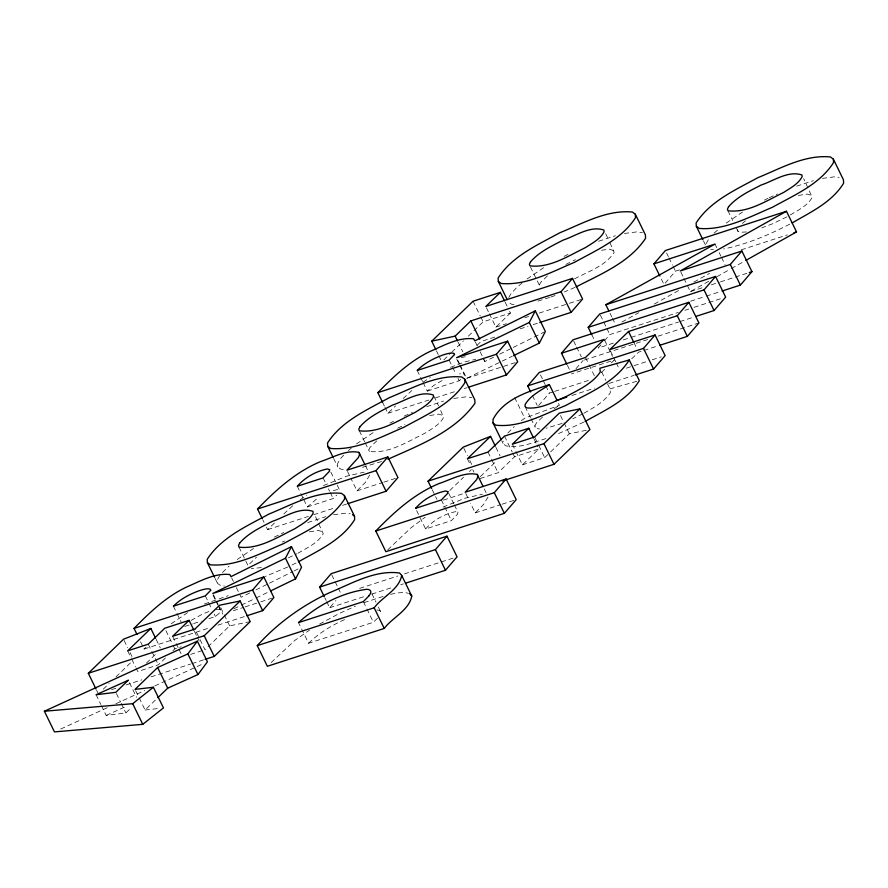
<?xml version="1.0" encoding="UTF-8"?>
<svg xmlns="http://www.w3.org/2000/svg" width="888" height="888" viewBox="0 0 888 888"><rect width="100%" height="100%" fill="white"/><g stroke="black" fill="none" stroke-linecap="round" stroke-linejoin="round"><path stroke-width="0.67" stroke-dasharray="4.44 3.33" d="M545.942 438.572C533.022 442.524 519.336 448.74 505.616 445.787L503.052 443.434L503.13 441.059M454.401 505.006L457.953 512.287L457.542 514.196L451.426 520.612L425.607 528.971L415.54 508.325M369.708 475.069L365.356 482.373L356.987 490.853L351.06 478.699M487.967 497.114L483.616 504.417L475.247 512.898L470.507 503.185M219.802 575.424L217.271 580.008L217.482 583.349L220.457 585.458L224.52 586.047M508.802 297.569L510.7 294.128L515.995 288.3L522.965 282.173M706.204 243.623L708.735 239.039M218.37 606.104L220.746 610.955L218.803 613.675L215.396 616.516L207.737 618.991M576.001 368.698L583.116 360.439M679.42 269.897L675.468 271.173L663.991 284.504L660.439 277.223M326.729 601.676L329.681 607.747L335.919 600.521M538.672 405.494L549.35 393.106L553.302 391.819M600.954 344.91L598.29 348.007L615.395 342.468M604.517 340.781L609.856 334.587L678.277 312.432M249.695 563.78L256.51 557.187M222.444 572.505L229.071 566.1M343.645 455.189L340.115 459.074L337.584 463.658L337.806 467.01L340.781 469.119L344.844 469.708M507.814 433.078L514.274 426.595M377.456 618.181L373.415 622.266L308.58 643.267L298.501 622.61M303.796 499.633L307.348 506.915L318.359 497.491M425.607 528.971C433.344 520.157 444.111 514.008 455.577 511.666L457.953 512.287M140.559 641.758L144.111 649.039L146.021 647.197M266.411 527.206L267.599 529.637L276.168 521.345M283.794 513.974L292.74 505.749M384.959 407.215L387.912 413.286L395.537 405.916M403.163 398.546L411.821 390.542M103.274 689.188L109.146 683.505M115.995 676.889L131.646 661.749M443.778 359.929L450.66 353.269M451.648 352.314L463.458 340.892M468.376 336.13L483.15 321.856L510.434 313.02L508.069 308.158M423.121 382.595L427.272 391.097L433.921 385.337L443.29 379.831M146.431 663.103L157.043 652.835M476.989 345.365L480.919 341.569L497.902 336.064M489.355 313.753L495.87 327.106L510.434 313.02M135.975 667.854L137.751 671.495L158.353 664.823L166.112 657.32M172.894 650.76L174.836 648.884L181.241 646.808M307.348 506.915L333.166 498.557L336.685 495.16M101.421 705.683L106.16 715.395L125.885 712.964L131.624 707.403M250.194 621.644L229.648 625.862L204.973 649.727L194.894 629.081M139.172 697.879L145.099 710.023L156.887 698.623M271.217 662.537L294.827 640.392L309.435 630.203M387.767 549.839L411 527.805L425.13 517.238M449.85 490.465L463.547 477.222M469.419 471.539L471.373 469.652M480.375 476.601L496.769 460.739M308.58 643.267C319.558 632.445 333.089 624.553 347.153 618.437M601.454 372.427L605.405 368.609M611.321 362.892L614.274 360.029L571.55 373.859M480.053 478.565L498.068 472.727L514.563 456.776L538.883 448.906L537.107 445.265M631.701 358.83L638.605 352.159L642.557 350.871M515.884 451.493L522.399 464.846L538.883 448.906M522.399 464.846L544.688 457.631L549.628 452.858M550.616 451.903L569.375 433.766L589.921 429.548M348.396 450.627L351.382 448.007M714.019 233.211L719.003 228.838M547.419 275.891L540.592 282.484L539.46 284.859L539.982 286.48L529.903 265.834M376.834 440.837L370.007 447.441L368.875 449.805L369.397 451.437C389.088 453.935 407.925 441.447 425.152 433.1C431.823 428.715 439.782 424.742 443.589 417.371L439.216 407.137M742.412 223.41L745.454 220.801M427.272 391.097L459.196 380.763L462.604 377.922M542.535 417.049L536.585 422.744L535.142 425.297L535.175 427.217L536.685 428.493L539.538 429.037M171.184 623.798L187.523 612.665M521.423 420.734L524.697 418.193L559.429 405.261L558.252 402.83M527.128 278.954L544.477 267.155M356.543 443.9L373.892 432.112M237.285 559.473L253.579 548.451M726.218 223.077L742.512 212.066M423.043 382.151L430.269 377.567M300.166 499.844L306.86 495.193M554.057 408.735L559.429 405.261M191.12 620.468L202.875 613.863L209.657 611.244M319.591 624.064L339.038 613.586L355.378 606.171M583.915 413.231C593.539 407.592 604.14 402.275 610.367 392.618L609.956 388.9L606.404 381.618M687.401 285.536L690.365 291.608L709.667 280.752M716.905 276.69L730.18 269.231M731.379 268.542L744.655 261.083M621.922 322.055L638.716 312.72M654.312 304.051L680.708 289.388M693.905 282.051L709.501 273.393M790.309 214.963C798.234 210.167 807.581 205.75 812.209 197.336L803.684 178.599M297.924 553.257C306.948 547.852 317.86 543.234 323.265 533.721L314.152 513.775M582.85 413.786L572.804 418.803M789.765 224.153C768.808 234.976 746.764 244.3 723.554 248.973M296.015 563.036L288.855 566.489M564.091 256.388L569.974 253.38M764.479 200.1L768.009 198.29M389.976 423.143L393.506 421.345M274.37 537.085L283.794 532.511M565.856 264.446L571.916 261.405M397.691 428.171L404.928 424.664M583.871 422.089L555.91 434.809M483.683 359.429L484.892 361.505L493.528 357.209M499.7 354.146L512.043 348.029M513.275 347.419L544.133 332.101M249.728 592.962L241.081 597.258L239.305 593.606M255.899 589.91L268.243 583.782M269.475 583.172L292.918 571.528M294.15 570.917L301.565 567.243M460.117 364.99L466.633 378.355L512.243 356.243M233.921 608.735L240.093 605.738M241.325 605.15L254.878 598.579M256.11 597.979L268.442 592.007M574.536 278.854C588.189 271.439 605.35 266.089 614.174 252.425L609.201 240.97M786.868 216.872L772.571 223.765L761.76 227.872M288.4 557.853L296.736 553.835M323.476 485.603L346.831 476.123L364.113 472.183M442.99 507.07L465.09 498.168L482.373 494.228M575.002 287.39L564.391 291.93M287.668 567.032L265.068 576.523M60.739 729.026L108.38 707.192M115.906 703.74L144.744 690.531M154.778 685.936L203.674 663.525M769.186 197.747L777.455 193.961M404.118 416.172L412.387 412.387M573.126 260.795L575.502 259.718M282.218 542.091L284.604 541.014M106.16 715.395L127.195 705.938M450.538 367.288L465.012 361.849L475.735 359.307M204.373 604.018L228.194 595.704M562.104 423.41L546.187 428.249M364.058 602.608L387.024 595.16M549.594 297.469L536.596 301.509M550.871 297.025L555.966 295.227M381.563 461.527L360.983 467.732M598.623 241.247L615.384 235.753M796.658 186.158L813.419 180.664M426.728 406.66L443.545 401.065M307.714 522.555L325.741 516.683M495.87 327.106L506.382 323.709M524.775 317.749L528.715 316.472M539.227 313.076L568.131 303.707M569.441 303.285L581.274 299.456M741.269 249.839L787.323 234.909M520.124 328.871L527.971 326.329M533.2 324.642L538.428 322.943M690.365 291.608L702.153 287.79M711.321 284.826L719.191 282.273M720.501 281.851L749.328 272.516M690.598 301.21L705.005 296.536M706.315 296.115L720.723 291.453M466.633 378.355L517.693 361.827M684.859 310.301L688.811 309.024M694.072 307.326L720.379 298.801M387.912 413.286L428.749 400.066M435.342 397.935L456.421 391.109M464.324 388.544L466.955 387.701M623.287 339.915L629.87 337.784M631.179 337.362L678.554 322.022M679.864 321.6L694.338 316.905M584.437 360.017L647.596 339.571M658.119 336.164L698.912 322.954M643.878 350.449L658.363 345.754M554.623 391.397L588.944 380.286M626.34 368.176L632.8 366.078M634.099 365.667L647.03 361.471M652.203 359.795L661.26 356.865M571.994 395.449L594.361 388.2M608.835 383.516L633.832 375.424M356.987 490.853L382.573 482.561M383.849 482.151L396.647 478.01M267.599 529.637L308.414 516.416M313.675 514.718L334.743 507.892M342.646 505.339L346.598 504.051M443.378 500.111L464.446 493.284M475.247 512.898L500.832 504.617M502.12 504.195L514.907 500.055M184.748 626.44L192.407 623.953M193.684 623.543L201.354 621.067M233.3 610.711L243.778 607.325M245.088 606.904L259.485 602.242M260.795 601.82L272.583 598.001M144.111 649.039L209.979 627.716M217.882 625.152L245.554 616.194M359.673 588.367L397.835 576.012M404.406 573.881L453.091 558.119M329.681 607.747L366.522 595.815M371.795 594.116L391.53 587.723M400.732 584.737L403.374 583.893M190.543 654.4L202.342 650.582M111.555 689.654L118.137 687.523M126.041 684.959L141.836 679.842M151.049 676.867L190.554 664.069M191.875 663.647L203.718 659.806M609.956 388.9L639.316 380.608M261.372 567.576L251.249 568.664M333.333 490.565L337.307 489.621L339.693 490.243L336.141 482.95M461.327 357.587L465.223 356.743M798.323 195.438L807.336 194.084L811.976 195.604M601.542 250.272L609.301 249.173L613.941 250.694M429.703 415.484L438.716 414.13L443.356 415.639M309.39 531.823L318.404 530.469L323.043 531.99M822.455 178.377L835.131 176.756L839.138 177.389M624.419 233.466L637.096 231.846L642.446 232.7M453.835 398.412L466.511 396.792L471.861 397.646M333.522 514.763L346.198 513.142L350.205 513.775M390.62 594.327L397.791 592.873L404.939 592.496L408.491 593.384M145.099 710.023L158.208 708.513M746.464 231.946L740.181 232.279L738.017 231.391L735.053 225.319M710.744 249.273L713.453 249.661M514.063 304.551L511.366 304.162L508.391 302.053M727.938 210.745L732.678 220.468M715.029 244.078L716.805 247.719M719.169 252.581L720.945 256.221M721.544 257.431L725.096 264.724M703.463 240.892L705.827 245.754M680.885 272.172L683.249 277.034M683.849 278.255L686.801 284.327M666.577 252.958L668.353 256.599M668.953 257.809L672.505 265.101M673.093 266.311L675.468 271.173M605.649 233.688L608.613 239.76M633.865 342.435L636.829 348.507M610 313.242L611.777 316.883M612.365 318.093L615.329 324.164M600.377 315.151L606.304 327.306M606.893 328.516L609.856 334.587M610.389 350.838L615.728 361.771M616.316 362.981L619.28 369.053M604.795 340.592L612.498 356.388M591.774 334.654L594.738 340.726M601.664 371.894L605.816 380.397M585.47 357.498L588.433 363.569M589.022 364.79L594.361 375.713M573.648 341.014L576.012 345.865M576.601 347.086L581.34 356.798M567.41 365.356L569.774 370.218M505.106 302.087L507.481 306.948M560.495 415.54L563.447 421.611M564.047 422.832L569.375 433.766M540.459 374.88L542.834 379.742M543.423 380.952L545.199 384.604M545.798 385.814L549.35 393.106M532.445 395.593L537.185 405.305M486.391 307.681L488.755 312.532M525.108 406.571L530.436 417.504M531.035 418.714L535.175 427.217M473.071 301.21L480.186 315.784M480.774 316.994L483.15 321.856M534.62 436.985L538.172 444.266M538.772 445.487L544.688 457.631M514.618 397.547L524.697 418.193M534.143 439.194L536.519 444.044M475.413 342.069L477.189 345.709M480.153 351.781L484.892 361.505M512.332 444.2L515.295 450.272M504.495 436.13L512.187 451.925M512.787 453.135L514.563 456.776M458.119 342.169L462.859 351.881M501.864 441.003L503.052 443.434M457.753 360.139L459.529 363.78M456.843 359.418L459.218 364.269M459.806 365.49L464.546 375.202A22.178 4.762 -26 0 0 459.485 373.926M495.893 447.286L500.033 455.788M449.128 360.117L452.092 366.189M452.68 367.399L455.644 373.471M458.019 378.332L459.196 380.763M488 452.081L490.964 458.153M491.552 459.362L498.068 472.727M436.474 350.904L438.25 354.545M438.839 355.755L441.214 360.617M484.315 488.999L486.091 492.64M463.847 448.329L467.41 455.611M469.774 460.472L472.139 465.323M467.41 458.741L470.363 464.824M472.738 469.674L473.926 472.105M433.877 396.215L438.617 405.927M417.205 370.451L422.533 381.385M465.767 493.462L468.143 498.323M448.473 492.862L453.812 503.785M441.358 499.966L451.426 520.612M432.19 489.665L436.929 499.389M382.584 402.353L384.36 406.005M359.329 430.791L364.657 441.725M365.246 442.934L369.397 451.437M365.468 465.734L368.42 471.806M347.508 471.417L350.471 477.489M333.655 458.508L337.806 467.01M330.813 472.028L335.553 481.74M323.099 477.911L326.051 483.982M328.427 488.844L329.615 491.275M330.203 492.485L333.166 498.557M371.85 593.672L375.99 602.175M378.366 607.037L380.73 611.899M363.347 601.62L366.311 607.692M366.899 608.913L373.415 622.266M297.28 486.269L300.244 492.341M300.832 493.562L303.208 498.412M331.779 574.891L337.695 587.035M338.295 588.256L341.258 594.327M324.941 598.035L326.129 600.455M262.859 519.913L264.047 522.344M239.005 547.13L248.485 566.566M231.602 577.822L233.389 581.462M236.341 587.534L238.717 592.396M215.118 578.499L217.482 583.349M220.768 607.647L223.732 613.719M224.32 614.929L229.648 625.862M213.353 594.671L218.093 604.395M218.681 605.605L222.833 614.108M213.042 595.171L215.418 600.022M216.006 601.243L217.782 604.883M205.328 595.87L211.844 609.224M214.219 614.085L215.396 616.516M194.428 631.29L196.792 636.152M197.38 637.362L199.167 641.003M173.393 606.204L176.357 612.276M176.956 613.497L181.097 622M172.605 636.308L175.569 642.379M176.157 643.589L178.532 648.451M179.121 649.661L181.485 654.523M165.945 630.669L172.461 644.022M173.06 645.243L174.836 648.884M156.166 639.393L160.306 647.896M148.274 644.177L151.238 650.249M151.837 651.47L158.353 664.823M124.12 640.426L127.683 647.718M130.048 652.569L132.423 657.431M127.683 650.849L131.235 658.141M131.824 659.351L135.387 666.633M135.62 690.598L138.584 696.669M129.437 682.706L136.552 697.28M116.406 693.528L120.546 702.031M121.145 703.24L125.885 712.964M96.603 690.276L97.791 692.707M96.093 694.749L100.832 704.473M737.495 229.77L738.017 231.391M215.684 609.69A22.178 4.762 -26 0 1 220.746 610.955M376.834 609.945A42.291 9.08 -26 0 1 380.564 613.897"/><path stroke-width="1.33" d="M501.276 439.793L492.984 422.788L493.095 419.214C504.373 398.435 528.527 391.619 549.361 384.615L557.065 400.399M401.709 575.435C398.978 589.776 382.351 596.803 374.159 607.792L257.276 645.643L267.344 666.289L384.238 628.438C392.418 617.449 409.046 610.422 411.777 596.081L401.709 575.435L399.6 573.026C374.903 569.596 351.204 583.893 328.971 592.94C301.876 605.694 277.356 623.343 257.276 645.643M246.864 615.773L262.67 610.655L273.893 597.58L263.814 576.934L212.765 593.462L285.481 558.208L291.486 546.597L301.565 567.243L295.56 578.854L270.907 590.809M468.276 387.268L506.482 374.903L517.693 361.827L507.625 341.17L456.565 357.709L529.292 322.455L535.298 310.844L545.365 331.49L539.36 343.101L513.475 355.655M585.048 421.5C604.495 410.456 627.45 400.544 639.316 380.608L629.248 359.962C615.118 382.661 588.167 393.206 565.567 405.561C543.423 414.452 520.091 428.027 495.548 425.141L492.984 422.788M197.369 641.158L44.4 711.244L54.468 731.901L142.768 724.331L163.459 707.903L153.391 687.257L135.032 689.377L157.631 667.521L187.879 653.901L197.369 641.158L207.437 661.804L197.957 674.547L167.699 688.167L157.875 697.668M137.007 634.465L134.044 628.393L252.603 590.009L263.814 576.934M382.584 402.353L377.844 392.64L496.403 354.257L507.625 341.17M435.886 349.683L431.735 341.181L455.156 336.097L470.84 320.923L561.027 291.719L572.516 278.388L582.584 299.034L571.106 312.365L539.738 322.522M566.822 364.147L561.482 353.213L573.049 339.793L688.844 302.309L698.912 322.954L687.345 336.374L659.684 345.332M659.84 276.002L653.923 263.858L665.401 250.527L786.457 211.266L796.536 231.912L745.865 260.406M324.353 596.814L319.613 587.101L331.18 573.681L446.975 536.186L457.043 556.832L445.476 570.251L406.005 583.039M530.669 391.952L527.705 385.869L539.282 372.461L585.47 357.498L604.206 339.383L561.482 353.213M591.774 334.654L588.222 327.361L599.789 313.941L715.573 276.457L725.651 297.103L714.074 310.523L695.659 316.483M319.613 587.101L435.409 549.605L446.975 536.186M527.705 385.869L643.5 348.385L655.067 334.965L665.134 355.611L653.568 369.031L635.142 374.991M655.067 334.965L609.801 349.617L628.538 331.502L677.267 315.728L688.844 302.309M588.222 327.361L704.006 289.877L715.573 276.457M608.813 310.811L605.849 304.739L730.302 264.446L741.88 251.027L751.947 271.673L740.381 285.092L722.033 291.031M262.271 518.703L257.531 508.991L376.024 470.618L387.856 456.943L397.924 477.589L386.091 491.264L347.907 503.629M375.791 531.035L494.283 492.674L506.116 478.998L516.194 499.644L504.362 513.32L385.858 551.681L375.791 531.035C394.216 511.988 414.374 493.706 439.205 483.494C451.293 479.531 464.258 471.639 477.211 474.425L483.128 486.569M134.044 628.393C149.595 612.52 165.989 596.869 186.269 587.179C199.989 581.351 214.463 572.871 229.803 574.536L231.013 576.612L291.486 546.597M257.531 508.991C275.957 489.943 296.104 471.65 320.945 461.449C333.022 457.487 345.998 449.583 358.952 452.369L364.868 464.513M377.844 392.64C393.395 376.767 409.79 361.105 430.07 351.426C443.789 345.587 458.264 337.118 473.615 338.783L474.814 340.848L535.298 310.844M96.015 689.055L88.312 673.27L123.532 639.216L150.838 628.46L155.567 638.172M431.735 341.181L473.071 301.21L500.366 292.374L504.517 300.877M150.838 628.46L127.683 650.849L148.274 644.177L164.768 628.238L189.089 620.357L193.828 630.08M500.366 292.374L485.792 306.46L572.516 278.388M189.089 620.357L172.605 636.308L194.894 629.081L219.58 605.216L240.126 600.998L250.194 621.644L214.252 656.399L205.039 659.384M88.312 673.27L204.185 635.753L240.126 600.998M431.59 488.456L428.038 481.163L463.259 447.108L490.553 436.363L495.293 446.076M490.553 436.363L467.41 458.741L488 452.081L504.495 436.13L528.815 428.26L533.555 437.973M528.815 428.26L512.332 444.2L534.62 436.985L559.307 413.12L579.853 408.902L589.921 429.548L553.979 464.302L502.63 480.919M428.038 481.163L543.911 443.645L579.853 408.902M44.4 711.244L132.701 703.685L153.391 687.257M549.361 384.615C540.925 390.587 530.369 395.338 525.074 404.651L525.108 406.571L526.617 407.847C540.592 409.457 553.846 401.665 566.378 396.459C578.521 389.788 592.274 383.827 600.299 371.972L599.888 368.254L629.248 359.962M786.457 211.266L680.286 270.962L741.88 251.027M605.849 304.739L715.029 244.078L653.923 263.858M792.174 222.91C810.689 212.143 832.123 202.131 843.6 183.217L843.434 179.787L833.366 159.13L830.402 156.954C804.917 154.49 780.885 168.309 757.941 177.644C735.775 189.755 710.189 201.032 696.125 222.977L696.347 226.318L702.863 239.682M298.424 561.793C318.626 550.416 342.013 539.937 354.667 519.602L354.501 516.172L344.422 495.526L341.469 493.351C315.973 490.875 291.952 504.695 269.009 514.03C246.842 526.14 221.256 537.418 207.193 559.362L207.415 562.703L214.53 577.278M576.19 286.835C600.965 274.026 629.681 262.349 645.565 238.306L645.398 234.876L635.331 214.219L632.378 212.043C606.881 209.579 582.85 223.399 559.906 232.734C537.74 244.844 512.165 256.121 498.101 278.066L498.312 281.407L507.203 299.633M387.934 459.274C418.981 445.243 454.656 431.968 474.98 403.252L474.814 399.822L464.746 379.176L461.793 377C436.297 374.525 412.265 388.345 389.321 397.68C367.166 409.79 341.58 421.067 327.517 443.012L327.739 446.364L333.067 457.287M793.905 232.767L796.536 231.912M749.328 272.516L751.947 271.673M556.199 400.555L566.722 397.147M387.856 456.943L346.908 470.207L358.408 457.531L359.629 454.423L358.952 452.369M506.116 478.998L465.179 492.252L476.678 479.587L477.899 476.468L477.211 474.425M696.347 226.318L699.322 228.427C725.085 230.536 749.361 216.938 772.482 207.248C794.238 195.105 819.746 184.36 833.532 162.571L833.366 159.13M498.312 281.407L501.287 283.516C527.05 285.625 551.326 272.028 574.447 262.337C596.203 250.194 621.711 239.449 635.497 217.66L635.331 214.219M327.739 446.364L330.713 448.473C356.465 450.571 380.752 436.974 403.862 427.283C425.618 415.151 451.126 404.395 464.912 382.606L464.746 379.176M207.415 562.703L210.389 564.812C236.153 566.921 260.428 553.324 283.538 543.634C305.306 531.49 330.813 520.745 344.6 498.956L344.422 495.526M352.525 514.718L354.501 516.172M409.668 593.672L411.777 596.081M730.302 264.446L740.381 285.092M704.006 289.877L714.074 310.523M677.267 315.728L687.345 336.374M643.5 348.385L653.568 369.031M628.538 331.502L633.865 342.435M561.027 291.719L571.106 312.365M529.292 322.455L539.36 343.101M543.911 443.645L553.979 464.302M496.403 354.257L506.482 374.903M470.84 320.923L479.731 339.138M455.156 336.097L457.52 340.948M494.283 492.674L504.362 513.32M435.409 549.605L445.476 570.251M376.024 470.618L386.091 491.264M374.159 607.792L384.238 628.438M285.481 558.208L295.56 578.854M252.603 590.009L262.67 610.655M204.185 635.753L214.252 656.399M187.879 653.901L197.957 674.547M157.631 667.521L167.699 688.167M132.701 703.685L142.768 724.331M329.626 469.597L329.215 471.495L323.099 477.911L297.28 486.269C305.006 477.466 315.773 471.317 327.239 468.975L329.626 469.597M447.885 491.641L447.474 493.55L441.358 499.966L415.54 508.325C423.265 499.511 434.032 493.362 445.499 491.02L447.885 491.641M239.616 543.134L238.495 545.51L239.005 547.13C258.708 549.639 277.533 537.14 294.761 528.793C301.432 524.408 309.39 520.435 313.198 513.075L312.964 511.344C299.334 506.715 284.859 517.26 272.15 521.445C260.606 527.394 248.274 533.144 239.616 543.134M359.94 426.795L358.808 429.159L359.329 430.791C379.021 433.289 397.857 420.79 415.073 412.443C421.756 408.069 429.703 404.096 433.522 396.725L433.289 394.994C419.647 390.376 405.183 400.91 392.474 405.095C380.93 411.055 368.598 416.794 359.94 426.795M530.524 261.838L529.392 264.213L529.903 265.834C549.605 268.343 568.442 255.844 585.658 247.497C592.329 243.112 600.288 239.138 604.095 231.768L603.873 230.048C590.231 225.419 575.768 235.953 563.048 240.149C551.515 246.098 539.183 251.848 530.524 261.838M728.56 206.749L727.427 209.124L727.938 210.745C747.64 213.253 766.477 200.755 783.693 192.407C790.364 188.023 798.323 184.049 802.13 176.679L801.908 174.958C788.267 170.329 773.803 180.863 761.083 185.059C749.55 191.009 737.218 196.759 728.56 206.749M210.678 590.309L205.328 595.87L173.393 606.204C180.63 598.889 189.965 594.017 199.578 590.598A22.178 4.762 -26 0 1 210.678 590.309M454.478 354.556L449.128 360.117L417.205 370.451C424.431 363.137 433.766 358.264 443.378 354.845A22.178 4.762 -26 0 1 454.478 354.556M368.897 595.892L363.347 601.62L298.501 622.61C317.271 605.472 341.403 592.662 366.766 589.288A42.291 9.08 -26 0 1 368.897 595.892M128.261 680.275L115.806 692.307L96.093 694.749L128.261 680.275"/></g></svg>
